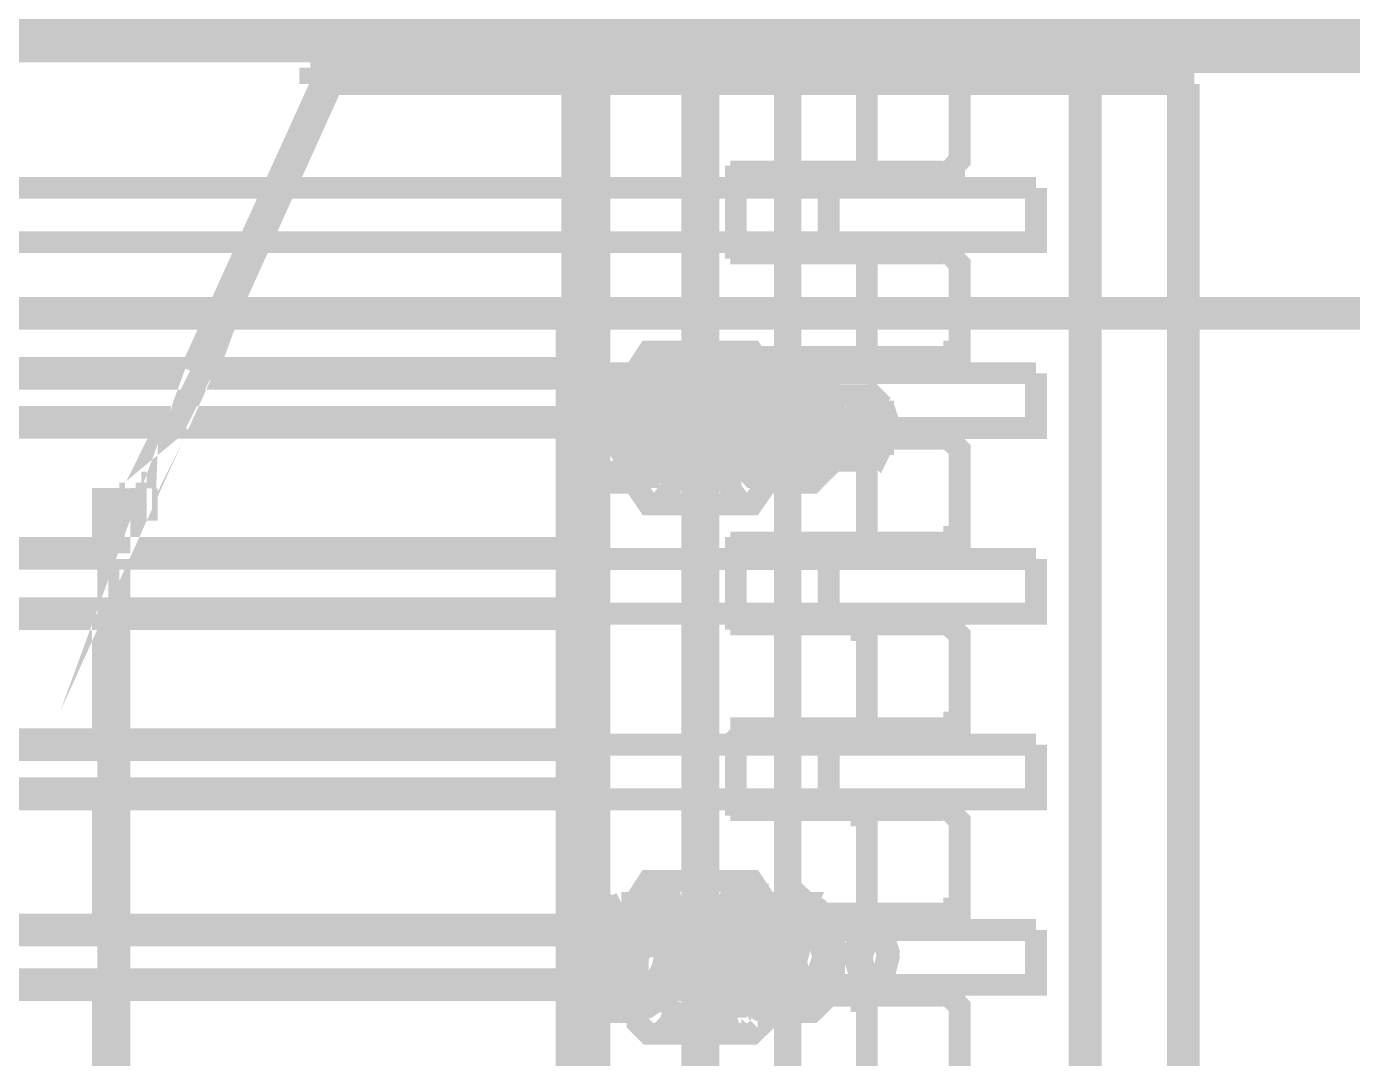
# Model space of a CAD drawing. Extents: x 0.1 to 11.6, y 0.3 to 16.2.
# Drawn here: x 6.2 to 6.605, y 13.3825 to 13.6975 of the extents above; entities that cross this region are included whole.
import ezdxf

# ---------------------------------------------------------------- set-up
doc = ezdxf.new("R2010")
doc.units = 0
doc.header["$MEASUREMENT"] = 0

msp = doc.modelspace()

# ---------------------------------------------------------------- linework, layer by layer
at = {"color": 0}
for points, const_width in [([(6.25168, 13.5917), (6.25999, 13.61), (6.25331, 13.5917)], 0.01), ([(5.29167, 13.6983), (9.14501, 13.6983)], 0.01), ([(6.05501, 13.69), (9.50499, 13.69)], 0.00667), ([(6.345, 13.69), (6.345, 13.6867)], 0.00667), ([(6.36833, 13.6867), (6.36833, 13.6883), (6.36833, 13.69), (6.36664, 13.69)], 0.00667), ([(6.345, 13.6867), (9.36833, 13.6867)], 0.00667), ([(6.36664, 13.61), (6.36664, 13.6867)], 0.00667), ([(6.36833, 13.14), (6.36833, 13.6867)], 0.00667), ([(6.28668, 13.68), (6.28668, 13.685)], 0.00667), ([(6.28668, 13.685), (6.28999, 13.685)], 0.00667), ([(6.28999, 13.685), (6.50168, 13.685), (6.51167, 13.685)], 0.00667), ([(6.28999, 13.685), (6.28999, 13.68)], 0.00667), ([(6.32835, 13.685), (6.32835, 13.68)], 0.00667), ([(6.33333, 13.685), (6.33333, 13.68)], 0.00667), ([(6.33832, 13.68), (6.33832, 13.685)], 0.00667), ([(6.36501, 13.68), (6.36501, 13.685)], 0.00667), ([(6.37169, 13.68), (6.50168, 13.68), (6.50168, 13.685)], 0.00667), ([(6.47499, 13.685), (6.47499, 13.68)], 0.00667), ([(6.50667, 13.68), (6.50667, 13.685)], 0.00667), ([(6.55333, 13.685), (6.51167, 13.685), (6.51167, 13.68)], 0.00667), ([(6.55003, 13.685), (6.55003, 13.68)], 0.00667), ([(6.55333, 13.68), (6.55333, 13.685)], 0.00667), ([(6.25999, 13.61), (6.29335, 13.68)], 0.00667), ([(6.29335, 13.68), (6.26167, 13.61)], 0.00667), ([(6.28999, 13.68), (6.28668, 13.68)], 0.00667), ([(6.29335, 13.68), (6.28999, 13.68)], 0.00667), ([(6.37169, 13.68), (6.29335, 13.68)], 0.00667), ([(6.375, 13.68), (6.375, 13.145)], 0.00667), ([(6.40332, 13.68), (6.40332, 13.145)], 0.00667), ([(6.405, 13.145), (6.405, 13.68)], 0.00667), ([(6.405, 13.68), (6.405, 13.145)], 0.00667), ([(6.40831, 13.145), (6.40831, 13.68)], 0.00667), ([(6.40831, 13.68), (6.40831, 13.145)], 0.00667), ([(6.43164, 13.68), (6.43164, 13.145)], 0.00667), ([(6.43332, 13.68), (6.43332, 13.145)], 0.00667), ([(6.45665, 13.68), (6.45665, 13.66), (6.45665, 13.6583), (6.45665, 13.6567), (6.45665, 13.655), (6.45503, 13.6533), (6.45335, 13.6533)], 0.00667), ([(6.48503, 13.66), (6.48503, 13.68)], 0.00667), ([(6.55333, 13.68), (6.51167, 13.68), (6.50168, 13.68)], 0.00667), ([(6.52165, 13.68), (6.52165, 13.145)], 0.00667), ([(6.55501, 13.68), (6.52501, 13.68), (6.52501, 13.145)], 0.00667), ([(6.55165, 13.145), (6.55165, 13.68)], 0.00667), ([(6.55501, 13.68), (6.55664, 13.68)], 0.00667), ([(6.55501, 13.145), (6.55501, 13.68)], 0.00667), ([(6.48167, 13.6533), (6.48335, 13.6533), (6.48335, 13.655), (6.48503, 13.6567), (6.48503, 13.6583), (6.48503, 13.66)], 0.00667), ([(6.41997, 13.6533), (6.41835, 13.6533), (6.41835, 13.6517), (6.41667, 13.6517), (6.41667, 13.65), (6.41667, 13.6483), (6.41667, 13.6467)], 0.00667), ([(6.41997, 13.6533), (6.44835, 13.6533), (6.48167, 13.6533)], 0.00667), ([(6.44499, 13.6467), (6.44499, 13.6483), (6.44499, 13.65), (6.44499, 13.6517), (6.44667, 13.6517), (6.44667, 13.6533), (6.44835, 13.6533)], 0.00667), ([(6.50836, 13.6483), (5.39501, 13.6483)], 0.00667), ([(6.50836, 13.6483), (6.50836, 13.6317), (5.39501, 13.6317)], 0.00667), ([(6.41667, 13.6467), (6.41667, 13.635), (6.41667, 13.6334), (6.41667, 13.6317), (6.41667, 13.63), (6.41835, 13.63), (6.41835, 13.6283), (6.41997, 13.6283)], 0.00667), ([(6.44499, 13.635), (6.44499, 13.6467)], 0.00667), ([(6.44835, 13.6283), (6.44667, 13.6283), (6.44667, 13.63), (6.44499, 13.63), (6.44499, 13.6317), (6.44499, 13.6334), (6.44499, 13.635)], 0.00667), ([(6.48167, 13.6283), (6.44835, 13.6283), (6.41997, 13.6283)], 0.00667), ([(6.45335, 13.6283), (6.45503, 13.6283), (6.45665, 13.6267), (6.45665, 13.625), (6.45665, 13.6233), (6.45665, 13.6217)], 0.00667), ([(6.48503, 13.6217), (6.48503, 13.6233), (6.48503, 13.625), (6.48335, 13.6267), (6.48335, 13.6283), (6.48167, 13.6283)], 0.00667), ([(6.45665, 13.6217), (6.45665, 13.6033), (6.45665, 13.6017), (6.45665, 13.6), (6.45665, 13.5983), (6.45503, 13.5967), (6.45335, 13.5967)], 0.00667), ([(6.48503, 13.6033), (6.48503, 13.6217)], 0.00667), ([(5.29167, 13.61), (9.14501, 13.61)], 0.01), ([(6.36664, 13.2167), (6.36664, 13.61)], 0.01), ([(6.48167, 13.5967), (6.48335, 13.5967), (6.48335, 13.5983), (6.48503, 13.5983), (6.48503, 13.6), (6.48503, 13.6017), (6.48503, 13.6033)], 0.00667), ([(6.39833, 13.5866), (6.39665, 13.5933), (6.39333, 13.5983), (6.38997, 13.5983), (6.38667, 13.5933), (6.38667, 13.5866)], 0.00667), ([(6.41997, 13.5983), (6.39165, 13.5983)], 0.00667), ([(6.42503, 13.5866), (6.42503, 13.5933), (6.42165, 13.5983), (6.41835, 13.5983), (6.41499, 13.5933), (6.41499, 13.5866)], 0.00667), ([(6.36664, 13.5917), (6.15668, 13.5917)], 0.01), ([(6.41997, 13.5967), (6.41835, 13.5967), (6.41835, 13.595), (6.41667, 13.595), (6.41667, 13.5933), (6.41667, 13.5917), (6.41667, 13.59)], 0.00667), ([(6.41997, 13.5967), (6.44835, 13.5967), (6.48167, 13.5967)], 0.00667), ([(6.44499, 13.59), (6.44499, 13.5917), (6.44499, 13.5933), (6.44499, 13.595), (6.44667, 13.595), (6.44667, 13.5967), (6.44835, 13.5967)], 0.00667), ([(6.25331, 13.5917), (6.24501, 13.575)], 0.00667), ([(6.25331, 13.5917), (6.24501, 13.575)], 0.00667), ([(6.50836, 13.5917), (6.36664, 13.5917)], 0.00667), ([(6.36664, 13.575), (6.50836, 13.575), (6.50836, 13.5917)], 0.00667), ([(6.38167, 13.5917), (6.37831, 13.59), (6.37668, 13.59), (6.37668, 13.5883), (6.375, 13.5883), (6.375, 13.5866), (6.37332, 13.585), (6.37332, 13.5833), (6.37169, 13.5817), (6.37169, 13.58), (6.37169, 13.5783)], 0.00667), ([(6.37332, 13.5866), (6.375, 13.5883), (6.37668, 13.59)], 0.00667), ([(6.38835, 13.58), (6.38499, 13.5817), (6.38336, 13.585), (6.38336, 13.5866), (6.38167, 13.5883), (6.37999, 13.59), (6.37831, 13.59), (6.37668, 13.59)], 0.00667), ([(6.38667, 13.59), (6.38997, 13.5917), (6.38167, 13.5917)], 0.00667), ([(6.38667, 13.59), (6.38499, 13.5883), (6.38336, 13.5866), (6.38336, 13.585), (6.38336, 13.5833), (6.38167, 13.5817), (6.38167, 13.58), (6.38167, 13.5783), (6.37999, 13.57)], 0.00667), ([(6.39501, 13.585), (6.38997, 13.59), (6.38667, 13.5883), (6.38336, 13.5817), (6.38167, 13.5733), (6.38336, 13.565)], 0.00667), ([(6.38167, 13.5917), (6.38336, 13.5883), (6.38336, 13.585)], 0.00667), ([(6.38167, 13.5866), (6.38667, 13.59), (6.38835, 13.59), (6.38997, 13.59), (6.39165, 13.5883), (6.39333, 13.5866), (6.39333, 13.585)], 0.00667), ([(6.38997, 13.59), (6.38835, 13.59)], 0.00667), ([(6.38997, 13.5917), (6.39333, 13.585), (6.39501, 13.5833), (6.39501, 13.5817), (6.39501, 13.58), (6.39501, 13.5783), (6.39501, 13.5767), (6.39501, 13.575), (6.39501, 13.5733), (6.39501, 13.5717)], 0.00667), ([(6.41499, 13.5733), (6.41499, 13.575), (6.41499, 13.5783), (6.41667, 13.58), (6.41667, 13.5817), (6.41667, 13.5833), (6.41667, 13.585), (6.41835, 13.585), (6.41835, 13.5866), (6.41667, 13.585), (6.41667, 13.5817)], 0.00667), ([(6.41997, 13.5717), (6.41835, 13.5717), (6.41835, 13.5733), (6.41667, 13.5733), (6.41667, 13.575), (6.41667, 13.5767), (6.41667, 13.5783), (6.41667, 13.59)], 0.00667), ([(6.42333, 13.5917), (6.41997, 13.59), (6.41835, 13.5866)], 0.00667), ([(6.41835, 13.5866), (6.41997, 13.5883), (6.42165, 13.59), (6.42333, 13.59), (6.42503, 13.5883), (6.42665, 13.5883), (6.42503, 13.59), (6.42333, 13.5917)], 0.00667), ([(6.42333, 13.5917), (6.43832, 13.5917), (6.43668, 13.59), (6.435, 13.5866)], 0.00667), ([(6.44336, 13.5883), (6.44168, 13.5883), (6.44168, 13.59), (6.44, 13.59), (6.43832, 13.59), (6.43668, 13.5883), (6.435, 13.5866), (6.43332, 13.585), (6.43164, 13.5817)], 0.00667), ([(6.43832, 13.5917), (6.44168, 13.59), (6.44336, 13.5883), (6.44499, 13.5866), (6.44499, 13.585), (6.44667, 13.5833), (6.44667, 13.5817), (6.44667, 13.58), (6.44667, 13.5783), (6.44667, 13.5767)], 0.00667), ([(6.44499, 13.5783), (6.44499, 13.59)], 0.00667), ([(6.37169, 13.5783), (6.37169, 13.5833), (6.37332, 13.5866)], 0.00667), ([(6.38167, 13.5783), (6.38167, 13.5866), (6.37332, 13.5866)], 0.00667), ([(6.38336, 13.565), (6.38835, 13.56), (6.39333, 13.5617), (6.39501, 13.5684), (6.39665, 13.5767), (6.39501, 13.585)], 0.00667), ([(6.38336, 13.585), (6.38499, 13.5833), (6.38499, 13.5817), (6.38499, 13.58), (6.38499, 13.5783), (6.38667, 13.5767), (6.38667, 13.575), (6.38667, 13.5733), (6.38499, 13.5717), (6.38499, 13.5667), (6.38499, 13.5633)], 0.00667), ([(6.38667, 13.5866), (6.38667, 13.5633)], 0.00667), ([(6.39333, 13.585), (6.39665, 13.58), (6.38835, 13.58)], 0.00667), ([(6.39165, 13.5866), (6.38997, 13.5866)], 0.00667), ([(6.45833, 13.585), (6.38997, 13.585)], 0.00667), ([(6.38997, 13.585), (6.39165, 13.585), (6.39165, 13.5833), (6.39333, 13.5817), (6.39333, 13.58), (6.39501, 13.5783), (6.39501, 13.575)], 0.00667), ([(6.39833, 13.5633), (6.39833, 13.5866)], 0.00667), ([(6.41499, 13.5866), (6.41499, 13.5633)], 0.00667), ([(6.42833, 13.5767), (6.42665, 13.5833), (6.42165, 13.585), (6.41997, 13.5817), (6.41835, 13.575)], 0.00667), ([(6.42333, 13.5866), (6.41997, 13.5866)], 0.00667), ([(6.42503, 13.5633), (6.42503, 13.5866)], 0.00667), ([(6.42665, 13.5883), (6.42833, 13.5866), (6.43164, 13.585), (6.43001, 13.58), (6.43001, 13.5767)], 0.00667), ([(6.43164, 13.5684), (6.43001, 13.5717), (6.43001, 13.5767), (6.43001, 13.5783), (6.43001, 13.58), (6.43001, 13.5817), (6.42833, 13.5833), (6.42833, 13.585), (6.42833, 13.5866), (6.42665, 13.5883)], 0.00667), ([(6.43164, 13.565), (6.43332, 13.57), (6.43332, 13.5733), (6.43332, 13.575), (6.43332, 13.5767), (6.43332, 13.58), (6.43332, 13.5817), (6.43332, 13.5833), (6.435, 13.585), (6.435, 13.5866)], 0.00667), ([(6.44499, 13.585), (6.43164, 13.585)], 0.00667), ([(6.44499, 13.5767), (6.44336, 13.5833), (6.44, 13.585), (6.43668, 13.5817), (6.435, 13.575)], 0.00667), ([(6.44499, 13.5767), (6.44336, 13.5833), (6.44, 13.585), (6.43668, 13.5817), (6.435, 13.575)], 0.00667), ([(6.44, 13.585), (6.44168, 13.585)], 0.00667), ([(6.44336, 13.5883), (6.44499, 13.5866), (6.44499, 13.585), (6.44667, 13.58), (6.44667, 13.5767)], 0.00667), ([(6.46164, 13.5817), (6.45833, 13.585), (6.45665, 13.5833), (6.45335, 13.58), (6.45335, 13.5733), (6.45503, 13.5684)], 0.00667), ([(6.41997, 13.5617), (6.41835, 13.5633), (6.41835, 13.565), (6.41667, 13.5667), (6.41667, 13.5684), (6.41667, 13.57), (6.41499, 13.5717), (6.41499, 13.5733), (6.41667, 13.57), (6.41667, 13.565)], 0.00667), ([(6.41667, 13.5817), (6.41499, 13.5783), (6.41499, 13.5733)], 0.00667), ([(6.41667, 13.5817), (6.43164, 13.5817), (6.43164, 13.5783), (6.43332, 13.5733)], 0.00667), ([(6.42833, 13.5767), (6.42665, 13.5817), (6.42333, 13.5833), (6.41997, 13.58), (6.41997, 13.575)], 0.00667), ([(6.43832, 13.5833), (6.42333, 13.5833)], 0.00667), ([(6.44336, 13.5767), (6.44168, 13.5817), (6.43832, 13.5833), (6.43668, 13.58), (6.435, 13.575)], 0.00667), ([(6.46164, 13.5817), (6.46001, 13.5833), (6.45665, 13.5817), (6.45503, 13.575), (6.45665, 13.57)], 0.00667), ([(6.45503, 13.5684), (6.45665, 13.565), (6.46001, 13.5667), (6.46164, 13.57), (6.46332, 13.5767), (6.46164, 13.5817)], 0.00667), ([(6.45665, 13.57), (6.46001, 13.5667), (6.46164, 13.57), (6.46332, 13.575), (6.46164, 13.5817)], 0.00667), ([(6.46164, 13.5817), (6.46164, 13.5833)], 0.00667), ([(6.36664, 13.5767), (6.15668, 13.5767)], 0.01), ([(6.37169, 13.57), (6.37169, 13.575), (6.37169, 13.5783)], 0.00667), ([(6.37169, 13.5783), (6.37169, 13.5767), (6.37169, 13.575), (6.37169, 13.5733), (6.37169, 13.5717), (6.37169, 13.57), (6.37169, 13.5684), (6.37332, 13.5667), (6.37332, 13.565), (6.37169, 13.5684), (6.37169, 13.57)], 0.00667), ([(6.38667, 13.5583), (6.38336, 13.565), (6.38336, 13.5667), (6.38167, 13.5684), (6.38167, 13.57), (6.38167, 13.5717), (6.38167, 13.5733), (6.38167, 13.575), (6.38167, 13.5767), (6.38167, 13.5783)], 0.00667), ([(6.38835, 13.58), (6.38667, 13.575), (6.38499, 13.5717)], 0.00667), ([(6.39665, 13.58), (6.39501, 13.5717), (6.39501, 13.57), (6.39501, 13.5684), (6.39501, 13.5667), (6.39333, 13.565), (6.39333, 13.5633), (6.39165, 13.5617), (6.38997, 13.5617)], 0.00667), ([(6.41835, 13.5733), (6.41997, 13.5684), (6.42333, 13.565), (6.42665, 13.5684), (6.42833, 13.5767)], 0.00667), ([(6.41997, 13.575), (6.42165, 13.5684), (6.42503, 13.5667), (6.42665, 13.57), (6.42833, 13.5767)], 0.00667), ([(6.42665, 13.58), (6.42833, 13.58)], 0.00667), ([(6.43001, 13.5767), (6.43001, 13.575), (6.43001, 13.5733), (6.43001, 13.5717), (6.43001, 13.5684), (6.42833, 13.5667), (6.42833, 13.565), (6.42665, 13.5633)], 0.00667), ([(6.43668, 13.58), (6.435, 13.58)], 0.00667), ([(6.435, 13.5733), (6.43668, 13.5684), (6.44, 13.565), (6.44336, 13.5684), (6.44499, 13.5767)], 0.00667), ([(6.435, 13.5733), (6.43668, 13.5684), (6.44, 13.565), (6.44336, 13.5684), (6.44499, 13.5767)], 0.00667), ([(6.435, 13.575), (6.43668, 13.5684), (6.44, 13.5667), (6.44168, 13.57), (6.44336, 13.5767)], 0.00667), ([(6.44835, 13.5717), (6.44667, 13.5717), (6.44667, 13.5733), (6.44499, 13.5733), (6.44499, 13.575), (6.44499, 13.5767), (6.44499, 13.5783)], 0.00667), ([(6.44667, 13.5684), (6.44667, 13.5717), (6.44667, 13.5767), (6.44667, 13.575), (6.44667, 13.5733), (6.44667, 13.5717), (6.44667, 13.5684), (6.44667, 13.5667), (6.44499, 13.5667), (6.44499, 13.565), (6.44499, 13.5633)], 0.00667), ([(6.39501, 13.575), (6.39501, 13.5733), (6.39333, 13.5717), (6.39333, 13.5684), (6.39333, 13.5667), (6.39165, 13.5667), (6.39165, 13.565), (6.38997, 13.565)], 0.00667), ([(6.44, 13.5583), (6.43832, 13.56), (6.43668, 13.5617), (6.43668, 13.5633), (6.435, 13.5633), (6.435, 13.565), (6.43332, 13.5667), (6.43332, 13.5684), (6.43332, 13.57), (6.43332, 13.5717), (6.43332, 13.5733)], 0.00667), ([(6.38336, 13.565), (6.37999, 13.57), (6.37169, 13.57)], 0.00667), ([(6.38499, 13.5717), (6.38499, 13.57), (6.38499, 13.5684), (6.38499, 13.5667), (6.38336, 13.565), (6.38336, 13.5633), (6.38167, 13.5617), (6.37999, 13.5617), (6.37831, 13.56), (6.37831, 13.5583)], 0.00667), ([(6.38499, 13.5633), (6.39501, 13.5633), (6.39501, 13.5717)], 0.00667), ([(6.48167, 13.5717), (6.44835, 13.5717), (6.41997, 13.5717)], 0.00667), ([(6.42665, 13.57), (6.42833, 13.57)], 0.00667), ([(6.42665, 13.5633), (6.43001, 13.565), (6.43164, 13.5684)], 0.00667), ([(6.44667, 13.5684), (6.43164, 13.5684)], 0.00667), ([(6.435, 13.57), (6.43668, 13.57)], 0.00667), ([(6.44667, 13.5684), (6.44499, 13.565), (6.44499, 13.5633), (6.44336, 13.5617), (6.44168, 13.5617), (6.44, 13.56), (6.43832, 13.56), (6.43832, 13.5617), (6.43668, 13.5617)], 0.00667), ([(6.45335, 13.5717), (6.45503, 13.5717), (6.45503, 13.57), (6.45665, 13.57), (6.45665, 13.5684), (6.45665, 13.5667), (6.45665, 13.565)], 0.00667), ([(6.46164, 13.5667), (6.46164, 13.5684)], 0.00667), ([(6.48503, 13.565), (6.48503, 13.5667), (6.48503, 13.5684), (6.48335, 13.57), (6.48335, 13.5717), (6.48167, 13.5717)], 0.00667), ([(6.37831, 13.5583), (6.375, 13.5617), (6.37332, 13.565)], 0.00667), ([(6.37332, 13.565), (6.375, 13.5633), (6.375, 13.5617), (6.37668, 13.5617), (6.37831, 13.56), (6.37999, 13.56), (6.37999, 13.5617)], 0.00667), ([(6.39501, 13.5633), (6.38997, 13.5617), (6.38997, 13.56), (6.38835, 13.56), (6.38667, 13.56), (6.38667, 13.5617), (6.38499, 13.5617), (6.38336, 13.5633), (6.38336, 13.565)], 0.00667), ([(6.38997, 13.565), (6.45833, 13.565)], 0.00667), ([(6.43668, 13.5617), (6.435, 13.5633), (6.43164, 13.565), (6.41667, 13.565)], 0.00667), ([(6.41667, 13.565), (6.41835, 13.5633), (6.41997, 13.5617)], 0.00667), ([(6.42333, 13.5667), (6.43832, 13.5667)], 0.00667), ([(6.44, 13.565), (6.44168, 13.565)], 0.00667), ([(6.45665, 13.565), (6.45665, 13.5467), (6.45665, 13.545), (6.45665, 13.5433), (6.45665, 13.5417), (6.45503, 13.54), (6.45335, 13.54)], 0.00667), ([(6.48503, 13.5467), (6.48503, 13.565)], 0.00667), ([(6.38997, 13.5617), (6.38667, 13.5583), (6.37831, 13.5583)], 0.00667), ([(6.38499, 13.5633), (6.38336, 13.5617), (6.37999, 13.5617)], 0.00667), ([(6.38667, 13.5633), (6.38667, 13.5566), (6.38997, 13.5517), (6.39333, 13.5517), (6.39665, 13.5566), (6.39833, 13.5633)], 0.00667), ([(6.38997, 13.5633), (6.39165, 13.5633)], 0.00667), ([(6.41499, 13.5633), (6.41499, 13.5566), (6.41835, 13.5517), (6.42165, 13.5517), (6.42503, 13.5566), (6.42503, 13.5633)], 0.00667), ([(6.42665, 13.5633), (6.42665, 13.5617), (6.42503, 13.5617), (6.42333, 13.56), (6.42165, 13.56), (6.41997, 13.5617), (6.42165, 13.56), (6.42503, 13.5583)], 0.00667), ([(6.41997, 13.5633), (6.42333, 13.5633)], 0.00667), ([(6.44499, 13.5633), (6.44168, 13.56), (6.44, 13.5583), (6.42503, 13.5583)], 0.00667), ([(6.42503, 13.5583), (6.42503, 13.56), (6.42665, 13.5633)], 0.00667), ([(6.22667, 13.5367), (6.22667, 13.5517), (6.23503, 13.5517), (6.23503, 13.5533), (6.23503, 13.555), (6.23503, 13.5566), (6.23503, 13.555), (6.23503, 13.5533), (6.23335, 13.5533)], 0.01), ([(6.23503, 13.5566), (6.23665, 13.5566)], 0.01), ([(6.38835, 13.56), (6.38997, 13.56)], 0.00667), ([(6.22499, 13.5367), (6.22499, 13.5517), (6.22667, 13.5517)], 0.01), ([(6.23167, 13.5517), (6.23335, 13.5517), (6.23503, 13.5517), (6.23335, 13.5517), (6.23335, 13.5533), (6.23503, 13.5533)], 0.01), ([(6.23335, 13.5517), (6.23503, 13.5517)], 0.01), ([(6.23503, 13.5533), (6.23665, 13.5533)], 0.01), ([(6.23503, 13.5517), (6.23665, 13.5517)], 0.01), ([(6.23503, 13.5517), (6.23665, 13.5517)], 0.01), ([(6.39165, 13.5517), (6.41997, 13.5517)], 0.00667), ([(6.48167, 13.54), (6.48335, 13.54), (6.48335, 13.5417), (6.48503, 13.5417), (6.48503, 13.5433), (6.48503, 13.545), (6.48503, 13.5467)], 0.00667), ([(6.36664, 13.5367), (6.15668, 13.5367)], 0.01), ([(6.41997, 13.54), (6.41835, 13.54), (6.41835, 13.5384), (6.41667, 13.5384), (6.41667, 13.5367), (6.41667, 13.535), (6.41667, 13.5333)], 0.00667), ([(6.41997, 13.54), (6.44835, 13.54), (6.48167, 13.54)], 0.00667), ([(6.44499, 13.5333), (6.44499, 13.535), (6.44499, 13.5367), (6.44499, 13.5384), (6.44667, 13.5384), (6.44667, 13.54), (6.44835, 13.54)], 0.00667), ([(6.22499, 13.5183), (6.22499, 13.535)], 0.00667), ([(6.22835, 13.5183), (6.22835, 13.535)], 0.00667), ([(6.50836, 13.535), (6.36664, 13.535)], 0.00667), ([(6.36664, 13.5183), (6.50836, 13.5183), (6.50836, 13.535)], 0.00667), ([(6.41997, 13.515), (6.41835, 13.515), (6.41835, 13.5167), (6.41667, 13.5167), (6.41667, 13.5183), (6.41667, 13.52), (6.41667, 13.5217), (6.41667, 13.5333)], 0.00667), ([(6.44499, 13.5217), (6.44499, 13.5333)], 0.00667), ([(6.36664, 13.5183), (6.15668, 13.5183)], 0.01), ([(6.22499, 13.4783), (6.22499, 13.5183)], 0.01), ([(6.22667, 13.4783), (6.22667, 13.5183)], 0.01), ([(6.44835, 13.515), (6.44667, 13.515), (6.44667, 13.5167), (6.44499, 13.5167), (6.44499, 13.5183), (6.44499, 13.52), (6.44499, 13.5217)], 0.00667), ([(6.48167, 13.515), (6.44835, 13.515), (6.41997, 13.515)], 0.00667), ([(6.45335, 13.515), (6.45503, 13.515), (6.45503, 13.5133), (6.45665, 13.5133), (6.45665, 13.5117), (6.45665, 13.51), (6.45665, 13.5084)], 0.00667), ([(6.48503, 13.5084), (6.48503, 13.51), (6.48503, 13.5117), (6.48335, 13.5133), (6.48335, 13.515), (6.48167, 13.515)], 0.00667), ([(6.45665, 13.5084), (6.45665, 13.4883), (6.45665, 13.4867), (6.45665, 13.485), (6.45503, 13.4833), (6.45335, 13.4833)], 0.00667), ([(6.48503, 13.4883), (6.48503, 13.5084)], 0.00667), ([(6.48167, 13.4833), (6.48335, 13.4833), (6.48335, 13.485), (6.48503, 13.485), (6.48503, 13.4867), (6.48503, 13.4883)], 0.00667), ([(6.36664, 13.4783), (6.15668, 13.4783)], 0.01), ([(6.41997, 13.4833), (6.41835, 13.4833), (6.41835, 13.4817), (6.41667, 13.48), (6.41667, 13.4783), (6.41667, 13.4767)], 0.00667), ([(6.41997, 13.4833), (6.44835, 13.4833), (6.48167, 13.4833)], 0.00667), ([(6.44499, 13.4767), (6.44499, 13.4783), (6.44499, 13.48), (6.44667, 13.4817), (6.44667, 13.4833), (6.44835, 13.4833)], 0.00667), ([(6.22499, 13.4616), (6.22499, 13.4783)], 0.00667), ([(6.22835, 13.4616), (6.22835, 13.4783)], 0.00667), ([(6.50836, 13.4783), (6.36664, 13.4783)], 0.00667), ([(6.36664, 13.4616), (6.50836, 13.4616), (6.50836, 13.4783)], 0.00667), ([(6.41667, 13.4767), (6.41667, 13.465), (6.41667, 13.4633), (6.41667, 13.4616), (6.41667, 13.46), (6.41835, 13.46), (6.41835, 13.4583), (6.41997, 13.4583)], 0.00667), ([(6.44499, 13.465), (6.44499, 13.4767)], 0.00667), ([(6.36664, 13.4633), (6.15668, 13.4633)], 0.01), ([(6.22499, 13.4217), (6.22499, 13.4633)], 0.01), ([(6.22667, 13.4217), (6.22667, 13.4633)], 0.01), ([(6.44835, 13.4583), (6.44667, 13.4583), (6.44667, 13.46), (6.44499, 13.46), (6.44499, 13.4616), (6.44499, 13.4633), (6.44499, 13.465)], 0.00667), ([(6.48167, 13.4583), (6.44835, 13.4583), (6.41997, 13.4583)], 0.00667), ([(6.45335, 13.4583), (6.45503, 13.4583), (6.45503, 13.4567), (6.45665, 13.4567), (6.45665, 13.455), (6.45665, 13.4533), (6.45665, 13.4517)], 0.00667), ([(6.48503, 13.4517), (6.48503, 13.4533), (6.48503, 13.455), (6.48335, 13.4567), (6.48335, 13.4583), (6.48167, 13.4583)], 0.00667), ([(6.45665, 13.4517), (6.45665, 13.4316), (6.45665, 13.43), (6.45665, 13.4283), (6.45503, 13.4267), (6.45335, 13.4267)], 0.00667), ([(6.48503, 13.4316), (6.48503, 13.4517)], 0.00667), ([(6.39833, 13.425), (6.39665, 13.4316), (6.39333, 13.4367), (6.38997, 13.4367), (6.38667, 13.4316), (6.38667, 13.425)], 0.00667), ([(6.41997, 13.4367), (6.39165, 13.4367)], 0.00667), ([(6.42503, 13.425), (6.42503, 13.4316), (6.42165, 13.4367), (6.41835, 13.4367), (6.41499, 13.4316), (6.41499, 13.425)], 0.00667), ([(6.41499, 13.4117), (6.41499, 13.4134), (6.41499, 13.415), (6.41667, 13.4167), (6.41667, 13.4183), (6.41667, 13.42), (6.41667, 13.4217), (6.41835, 13.4233), (6.41835, 13.425), (6.41667, 13.4217), (6.41667, 13.42)], 0.00667), ([(6.38835, 13.4167), (6.38499, 13.42), (6.38336, 13.4233), (6.38336, 13.425), (6.38167, 13.425), (6.38167, 13.4267), (6.37999, 13.4267), (6.37831, 13.4283), (6.37831, 13.4267), (6.37668, 13.4267)], 0.00667), ([(6.41835, 13.425), (6.41997, 13.425), (6.41997, 13.4267), (6.42165, 13.4267), (6.42333, 13.4283), (6.42333, 13.4267), (6.42503, 13.4267), (6.42665, 13.4267), (6.42503, 13.4283), (6.42333, 13.43)], 0.00667), ([(6.44336, 13.4267), (6.44168, 13.4267), (6.44, 13.4283), (6.44, 13.4267), (6.43832, 13.4267), (6.43668, 13.4267), (6.43668, 13.425), (6.435, 13.425), (6.43332, 13.4217), (6.43164, 13.42)], 0.00667), ([(6.48167, 13.4267), (6.48335, 13.4267), (6.48335, 13.4283), (6.48503, 13.4283), (6.48503, 13.43), (6.48503, 13.4316)], 0.00667), ([(6.38167, 13.43), (6.37831, 13.4283), (6.37668, 13.4267), (6.375, 13.425), (6.37332, 13.4233), (6.37332, 13.4217), (6.37169, 13.42), (6.37169, 13.4183), (6.37169, 13.4167)], 0.00667), ([(6.37332, 13.425), (6.375, 13.4267), (6.37668, 13.4267)], 0.00667), ([(6.38667, 13.4267), (6.38499, 13.4267), (6.38499, 13.425), (6.38336, 13.425), (6.38336, 13.4233), (6.38336, 13.4217), (6.38167, 13.42), (6.38167, 13.4183), (6.38167, 13.4167), (6.37999, 13.4083)], 0.00667), ([(6.39501, 13.4233), (6.38997, 13.4267), (6.38667, 13.4267), (6.38336, 13.42), (6.38167, 13.41), (6.38336, 13.4033)], 0.00667), ([(6.38667, 13.4267), (6.38997, 13.43), (6.38167, 13.43)], 0.00667), ([(6.38167, 13.43), (6.38336, 13.4267), (6.38336, 13.4233)], 0.00667), ([(6.38167, 13.425), (6.38667, 13.4267), (6.38835, 13.4283), (6.38997, 13.4267), (6.39165, 13.4267), (6.39165, 13.425), (6.39333, 13.425), (6.39333, 13.4233)], 0.00667), ([(6.38997, 13.4283), (6.38835, 13.4283)], 0.00667), ([(6.38997, 13.43), (6.39333, 13.4233), (6.39501, 13.4217), (6.39501, 13.42), (6.39501, 13.4183), (6.39501, 13.4167), (6.39501, 13.415), (6.39501, 13.4134), (6.39501, 13.4117), (6.39501, 13.4083)], 0.00667), ([(6.41997, 13.4), (6.41835, 13.4), (6.41835, 13.4017), (6.41835, 13.4033), (6.41667, 13.405), (6.41667, 13.4067), (6.41667, 13.4083), (6.41499, 13.41), (6.41499, 13.4117), (6.41667, 13.4067), (6.41667, 13.4033)], 0.00667), ([(6.41997, 13.4267), (6.41835, 13.425), (6.41667, 13.4233), (6.41667, 13.4217), (6.41667, 13.42)], 0.00667), ([(6.42333, 13.43), (6.41997, 13.4267), (6.41835, 13.425)], 0.00667), ([(6.41997, 13.4267), (6.44835, 13.4267), (6.48167, 13.4267)], 0.00667), ([(6.42333, 13.43), (6.43832, 13.43), (6.43668, 13.4267), (6.435, 13.425)], 0.00667), ([(6.42665, 13.4267), (6.42833, 13.425), (6.43164, 13.4233), (6.43001, 13.4183), (6.43001, 13.415)], 0.00667), ([(6.43164, 13.4067), (6.43001, 13.41), (6.43001, 13.415), (6.43001, 13.4167), (6.43001, 13.4183), (6.43001, 13.42), (6.42833, 13.4217), (6.42833, 13.4233), (6.42833, 13.425), (6.42665, 13.425), (6.42665, 13.4267)], 0.00667), ([(6.43832, 13.43), (6.44168, 13.4283), (6.44336, 13.4267), (6.44336, 13.425), (6.44499, 13.425), (6.44499, 13.4233), (6.44667, 13.4217), (6.44667, 13.42), (6.44667, 13.4183), (6.44667, 13.4167), (6.44667, 13.415)], 0.00667), ([(6.44336, 13.4267), (6.44499, 13.425), (6.44499, 13.4233), (6.44667, 13.4183), (6.44667, 13.415)], 0.00667), ([(6.44499, 13.42), (6.44499, 13.4217), (6.44499, 13.4233), (6.44667, 13.425), (6.44835, 13.4267)], 0.00667), ([(6.36664, 13.4217), (6.15668, 13.4217)], 0.01), ([(6.37169, 13.4167), (6.37169, 13.42), (6.37332, 13.425)], 0.00667), ([(6.38167, 13.4167), (6.38167, 13.425), (6.37332, 13.425)], 0.00667), ([(6.38336, 13.4033), (6.38835, 13.3983), (6.39333, 13.4), (6.39501, 13.4067), (6.39665, 13.415), (6.39501, 13.4233)], 0.00667), ([(6.38336, 13.4233), (6.38499, 13.4217), (6.38499, 13.42), (6.38499, 13.4183), (6.38499, 13.4167), (6.38667, 13.415), (6.38667, 13.4134), (6.38667, 13.4117), (6.38499, 13.4083), (6.38499, 13.405), (6.38499, 13.4017)], 0.00667), ([(6.38667, 13.425), (6.38667, 13.4)], 0.00667), ([(6.39333, 13.4233), (6.39665, 13.4167), (6.38835, 13.4167)], 0.00667), ([(6.39165, 13.425), (6.38997, 13.425)], 0.00667), ([(6.45833, 13.4233), (6.38997, 13.4233)], 0.00667), ([(6.38997, 13.4233), (6.39165, 13.4217), (6.39333, 13.42), (6.39333, 13.4167), (6.39501, 13.415), (6.39501, 13.4134)], 0.00667), ([(6.39833, 13.4), (6.39833, 13.425)], 0.00667), ([(6.41499, 13.425), (6.41499, 13.4)], 0.00667), ([(6.42833, 13.4134), (6.42665, 13.42), (6.42165, 13.4233), (6.41997, 13.4183), (6.41835, 13.4117)], 0.00667), ([(6.42333, 13.425), (6.41997, 13.425)], 0.00667), ([(6.42503, 13.4), (6.42503, 13.425)], 0.00667), ([(6.43164, 13.4033), (6.43332, 13.4067), (6.43332, 13.4117), (6.43332, 13.4134), (6.43332, 13.415), (6.43332, 13.4167), (6.43332, 13.4183), (6.43332, 13.42), (6.435, 13.4217), (6.435, 13.4233), (6.435, 13.425)], 0.00667), ([(6.44499, 13.4233), (6.43164, 13.4233)], 0.00667), ([(6.44499, 13.4134), (6.44336, 13.42), (6.44, 13.4233), (6.43668, 13.4183), (6.435, 13.4117)], 0.00667), ([(6.44499, 13.4134), (6.44336, 13.42), (6.44, 13.4233), (6.43668, 13.4183), (6.435, 13.4117)], 0.00667), ([(6.44336, 13.4134), (6.44168, 13.42), (6.43832, 13.4217), (6.43668, 13.4183), (6.435, 13.4117)], 0.00667), ([(6.44, 13.4233), (6.44168, 13.4233)], 0.00667), ([(6.46164, 13.42), (6.45833, 13.4233), (6.45665, 13.4217), (6.45335, 13.4167), (6.45335, 13.4117), (6.45503, 13.4067)], 0.00667), ([(6.46164, 13.4183), (6.46001, 13.4217), (6.45665, 13.4183), (6.45503, 13.4134), (6.45665, 13.4067)], 0.00667), ([(6.22499, 13.405), (6.22499, 13.4217)], 0.00667), ([(6.22835, 13.405), (6.22835, 13.4217)], 0.00667), ([(6.50836, 13.4217), (6.36664, 13.4217)], 0.00667), ([(6.36664, 13.405), (6.50836, 13.405), (6.50836, 13.4217)], 0.00667), ([(6.41667, 13.42), (6.41499, 13.415), (6.41499, 13.4117)], 0.00667), ([(6.41667, 13.42), (6.43164, 13.42), (6.43164, 13.415), (6.43332, 13.4117)], 0.00667), ([(6.41997, 13.4017), (6.41835, 13.4017), (6.41835, 13.4033), (6.41667, 13.4033), (6.41667, 13.405), (6.41667, 13.4067), (6.41667, 13.4083), (6.41667, 13.42)], 0.00667), ([(6.42833, 13.4134), (6.42665, 13.42), (6.42333, 13.4217), (6.41997, 13.4183), (6.41997, 13.4117)], 0.00667), ([(6.43832, 13.4217), (6.42333, 13.4217)], 0.00667), ([(6.44499, 13.4083), (6.44499, 13.42)], 0.00667), ([(6.45503, 13.4067), (6.45665, 13.4033), (6.46001, 13.405), (6.46164, 13.4083), (6.46332, 13.415), (6.46164, 13.42)], 0.00667), ([(6.46164, 13.42), (6.46164, 13.4217)], 0.00667), ([(6.37169, 13.4083), (6.37169, 13.4134), (6.37169, 13.4167)], 0.00667), ([(6.37169, 13.4167), (6.37169, 13.415), (6.37169, 13.4134), (6.37169, 13.4117), (6.37169, 13.4083), (6.37169, 13.4067), (6.37169, 13.405), (6.37332, 13.4033), (6.37169, 13.405), (6.37169, 13.4083)], 0.00667), ([(6.38667, 13.3967), (6.38336, 13.4033), (6.38167, 13.405), (6.38167, 13.4067), (6.38167, 13.4083), (6.38167, 13.4117), (6.38167, 13.4134), (6.38167, 13.415), (6.38167, 13.4167)], 0.00667), ([(6.38835, 13.4167), (6.38667, 13.4134), (6.38499, 13.4083)], 0.00667), ([(6.39665, 13.4167), (6.39501, 13.4083), (6.39501, 13.4067), (6.39501, 13.405), (6.39501, 13.4033), (6.39333, 13.4033), (6.39333, 13.4017), (6.39165, 13.4), (6.38997, 13.3983)], 0.00667), ([(6.42665, 13.4183), (6.42833, 13.4183)], 0.00667), ([(6.43001, 13.415), (6.43001, 13.4117), (6.43001, 13.41), (6.43001, 13.4083), (6.43001, 13.4067), (6.42833, 13.405), (6.42833, 13.4033), (6.42833, 13.4017), (6.42665, 13.4017)], 0.00667), ([(6.43668, 13.4183), (6.435, 13.4183)], 0.00667), ([(6.44667, 13.4067), (6.44667, 13.41), (6.44667, 13.415), (6.44667, 13.4117), (6.44667, 13.41), (6.44667, 13.4083), (6.44667, 13.4067), (6.44667, 13.405), (6.44499, 13.4033), (6.44499, 13.4017)], 0.00667), ([(6.45665, 13.4067), (6.46001, 13.405), (6.46164, 13.4067), (6.46332, 13.4134), (6.46164, 13.4183)], 0.00667), ([(6.39501, 13.4134), (6.39501, 13.4117), (6.39333, 13.4083), (6.39333, 13.4067), (6.39333, 13.405), (6.39165, 13.4033), (6.38997, 13.4033)], 0.00667), ([(6.41835, 13.4117), (6.41997, 13.405), (6.42333, 13.4033), (6.42665, 13.4067), (6.42833, 13.4134)], 0.00667), ([(6.41997, 13.4117), (6.42165, 13.4067), (6.42503, 13.405), (6.42665, 13.4083), (6.42833, 13.4134)], 0.00667), ([(6.44, 13.3967), (6.43832, 13.3983), (6.43668, 13.4), (6.435, 13.4017), (6.435, 13.4033), (6.43332, 13.405), (6.43332, 13.4067), (6.43332, 13.4083), (6.43332, 13.41), (6.43332, 13.4117)], 0.00667), ([(6.435, 13.4117), (6.43668, 13.405), (6.44, 13.4033), (6.44336, 13.4067), (6.44499, 13.4134)], 0.00667), ([(6.435, 13.4117), (6.43668, 13.405), (6.44, 13.4033), (6.44336, 13.4067), (6.44499, 13.4134)], 0.00667), ([(6.435, 13.4117), (6.43668, 13.4067), (6.44, 13.405), (6.44168, 13.4083), (6.44336, 13.4134)], 0.00667), ([(6.36664, 13.405), (6.15668, 13.405)], 0.01), ([(6.22499, 13.365), (6.22499, 13.405)], 0.01), ([(6.22667, 13.365), (6.22667, 13.405)], 0.01), ([(6.38336, 13.4033), (6.37999, 13.4083), (6.37169, 13.4083)], 0.00667), ([(6.38499, 13.4083), (6.38499, 13.4067), (6.38499, 13.405), (6.38499, 13.4033), (6.38336, 13.4033), (6.38336, 13.4017), (6.38167, 13.4), (6.37999, 13.3983), (6.37831, 13.3983), (6.37831, 13.3967)], 0.00667), ([(6.38499, 13.4017), (6.39501, 13.4017), (6.39501, 13.4083)], 0.00667), ([(6.42665, 13.4067), (6.42665, 13.4083)], 0.00667), ([(6.42665, 13.4017), (6.43001, 13.4033), (6.43164, 13.4067)], 0.00667), ([(6.44667, 13.4067), (6.43164, 13.4067)], 0.00667), ([(6.435, 13.4083), (6.43668, 13.4067)], 0.00667), ([(6.44667, 13.4067), (6.44499, 13.4033), (6.44499, 13.4017), (6.44336, 13.4), (6.44168, 13.3983), (6.44, 13.3983), (6.43832, 13.3983), (6.43668, 13.4)], 0.00667), ([(6.44835, 13.4017), (6.44667, 13.4017), (6.44667, 13.4033), (6.44499, 13.4033), (6.44499, 13.405), (6.44499, 13.4067), (6.44499, 13.4083)], 0.00667), ([(6.46164, 13.405), (6.46164, 13.4067)], 0.00667), ([(6.37831, 13.3967), (6.375, 13.4), (6.37332, 13.4033)], 0.00667), ([(6.37332, 13.4033), (6.375, 13.4017), (6.375, 13.4), (6.37668, 13.4), (6.37668, 13.3983), (6.37831, 13.3983), (6.37999, 13.3983)], 0.00667), ([(6.39501, 13.4017), (6.38997, 13.3983), (6.38835, 13.3983), (6.38667, 13.3983), (6.38499, 13.4), (6.38336, 13.4017), (6.38336, 13.4033)], 0.00667), ([(6.38997, 13.4033), (6.45833, 13.4033)], 0.00667), ([(6.43668, 13.4), (6.435, 13.4017), (6.43164, 13.4033), (6.41667, 13.4033)], 0.00667), ([(6.41667, 13.4033), (6.41835, 13.4017), (6.41997, 13.4)], 0.00667), ([(6.42665, 13.4017), (6.42665, 13.4), (6.42503, 13.4), (6.42503, 13.3983), (6.42333, 13.3983), (6.42165, 13.3983), (6.41997, 13.3983), (6.41997, 13.4), (6.42165, 13.3983), (6.42503, 13.3967)], 0.00667), ([(6.42333, 13.405), (6.43832, 13.405)], 0.00667), ([(6.44, 13.4033), (6.44168, 13.4033)], 0.00667), ([(6.38997, 13.3983), (6.38667, 13.3967), (6.37831, 13.3967)], 0.00667), ([(6.38499, 13.4017), (6.38336, 13.4), (6.37999, 13.3983)], 0.00667), ([(6.38667, 13.4), (6.38667, 13.3933), (6.38997, 13.39), (6.39333, 13.39), (6.39665, 13.3933), (6.39833, 13.4)], 0.00667), ([(6.38835, 13.3983), (6.38997, 13.3983)], 0.00667), ([(6.38997, 13.4017), (6.39165, 13.4017)], 0.00667), ([(6.41499, 13.4), (6.41499, 13.3933), (6.41835, 13.39), (6.42165, 13.39), (6.42503, 13.3933), (6.42503, 13.4)], 0.00667), ([(6.41997, 13.4017), (6.42165, 13.4017)], 0.00667), ([(6.41997, 13.4017), (6.42333, 13.4017)], 0.00667), ([(6.42333, 13.4017), (6.44835, 13.4017)], 0.00667), ([(6.44499, 13.4017), (6.44168, 13.3983), (6.44, 13.3967), (6.42503, 13.3967)], 0.00667), ([(6.42503, 13.3967), (6.42503, 13.3983), (6.42665, 13.4017)], 0.00667), ([(6.48167, 13.4017), (6.44835, 13.4017)], 0.00667), ([(6.45335, 13.4017), (6.45503, 13.4017), (6.45503, 13.4), (6.45665, 13.4), (6.45665, 13.3983), (6.45665, 13.3967), (6.45665, 13.395)], 0.00667), ([(6.48503, 13.395), (6.48503, 13.3967), (6.48503, 13.3983), (6.48335, 13.4), (6.48335, 13.4017), (6.48167, 13.4017)], 0.00667), ([(6.45665, 13.395), (6.45665, 13.375), (6.45665, 13.3733), (6.45665, 13.3717), (6.45503, 13.37), (6.45335, 13.3683)], 0.00667), ([(6.48503, 13.375), (6.48503, 13.395)], 0.00667), ([(6.39165, 13.39), (6.41997, 13.39)], 0.00667)]:
    msp.add_lwpolyline(points, dxfattribs=dict(at, const_width=const_width))
for points, const_width in [([(6.39501, 13.575), (6.39333, 13.58), (6.39165, 13.585), (6.38997, 13.5866), (6.38667, 13.585), (6.38499, 13.58), (6.38336, 13.575), (6.38499, 13.57), (6.38667, 13.565), (6.38997, 13.5633), (6.39165, 13.565), (6.39333, 13.57), (6.39501, 13.575)], 0.00667), ([(6.39833, 13.575), (6.39665, 13.58), (6.39501, 13.585), (6.39165, 13.5866), (6.38997, 13.585), (6.38667, 13.58), (6.38667, 13.575), (6.38667, 13.57), (6.38997, 13.565), (6.39165, 13.5633), (6.39501, 13.565), (6.39665, 13.57), (6.39833, 13.575)], 0.00667), ([(6.41997, 13.5866), (6.41667, 13.585), (6.41499, 13.58), (6.41499, 13.575), (6.41499, 13.57), (6.41667, 13.565), (6.41997, 13.5633), (6.42333, 13.565), (6.42503, 13.57), (6.42503, 13.575), (6.42503, 13.58), (6.42333, 13.585), (6.41997, 13.5866)], 0.00667), ([(6.42333, 13.5866), (6.41997, 13.585), (6.41835, 13.58), (6.41667, 13.575), (6.41835, 13.57), (6.41997, 13.565), (6.42333, 13.5633), (6.42503, 13.565), (6.42833, 13.57), (6.42833, 13.575), (6.42833, 13.58), (6.42503, 13.585), (6.42333, 13.5866)], 0.00667), ([(6.23503, 13.5566), (6.24501, 13.5767), (6.23503, 13.5566)], 0.01), ([(6.39501, 13.4134), (6.39333, 13.4183), (6.39165, 13.4233), (6.38997, 13.425), (6.38667, 13.4233), (6.38499, 13.4183), (6.38336, 13.4134), (6.38499, 13.4067), (6.38667, 13.4033), (6.38997, 13.4017), (6.39165, 13.4033), (6.39333, 13.4067), (6.39501, 13.4134)], 0.00667), ([(6.39833, 13.4134), (6.39665, 13.4183), (6.39501, 13.4233), (6.39165, 13.425), (6.38997, 13.4233), (6.38667, 13.4183), (6.38667, 13.4134), (6.38667, 13.4067), (6.38997, 13.4033), (6.39165, 13.4017), (6.39501, 13.4033), (6.39665, 13.4067), (6.39833, 13.4134)], 0.00667), ([(6.41997, 13.425), (6.41667, 13.4233), (6.41499, 13.4183), (6.41499, 13.4134), (6.41499, 13.4067), (6.41667, 13.4033), (6.41997, 13.4017), (6.42333, 13.4033), (6.42503, 13.4067), (6.42503, 13.4134), (6.42503, 13.4183), (6.42333, 13.4233), (6.41997, 13.425)], 0.00667), ([(6.42333, 13.425), (6.41997, 13.4233), (6.41835, 13.4183), (6.41667, 13.4134), (6.41835, 13.4067), (6.41997, 13.4033), (6.42333, 13.4017), (6.42503, 13.4033), (6.42833, 13.4067), (6.42833, 13.4134), (6.42833, 13.4183), (6.42503, 13.4233), (6.42333, 13.425)], 0.00667)]:
    msp.add_lwpolyline(points, close=True, dxfattribs=dict(at, const_width=const_width))

doc.saveas('drawing.dxf')
